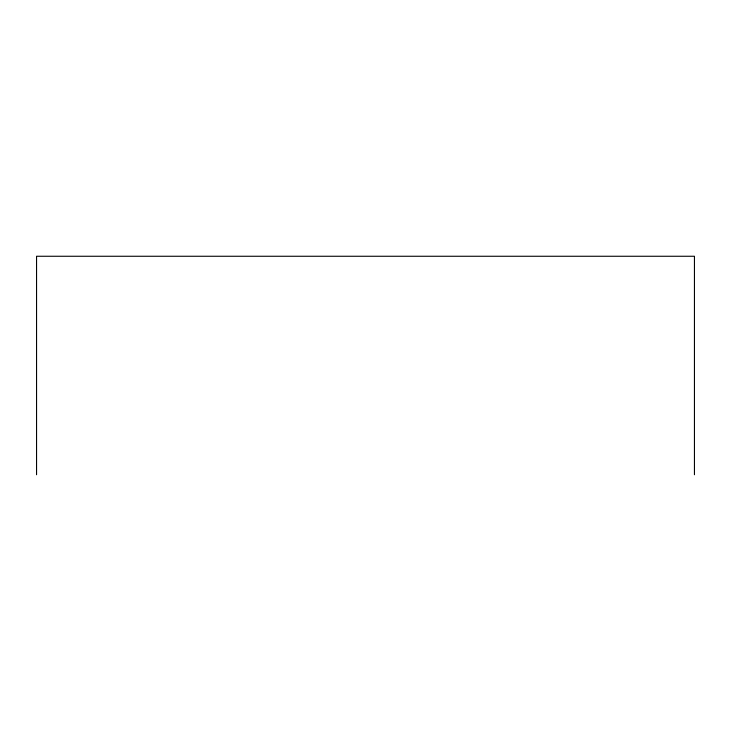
<?xml version="1.0" encoding="UTF-8"?>
<svg xmlns="http://www.w3.org/2000/svg" width="731" height="731" viewBox="0 0 731 731"><rect width="100%" height="100%" fill="white"/><g stroke="black" fill="none" stroke-linecap="round" stroke-linejoin="round"><path stroke-width="1.1" d="M694.45 474.739L694.45 256.261L36.55 256.261L36.55 474.739"/></g></svg>
